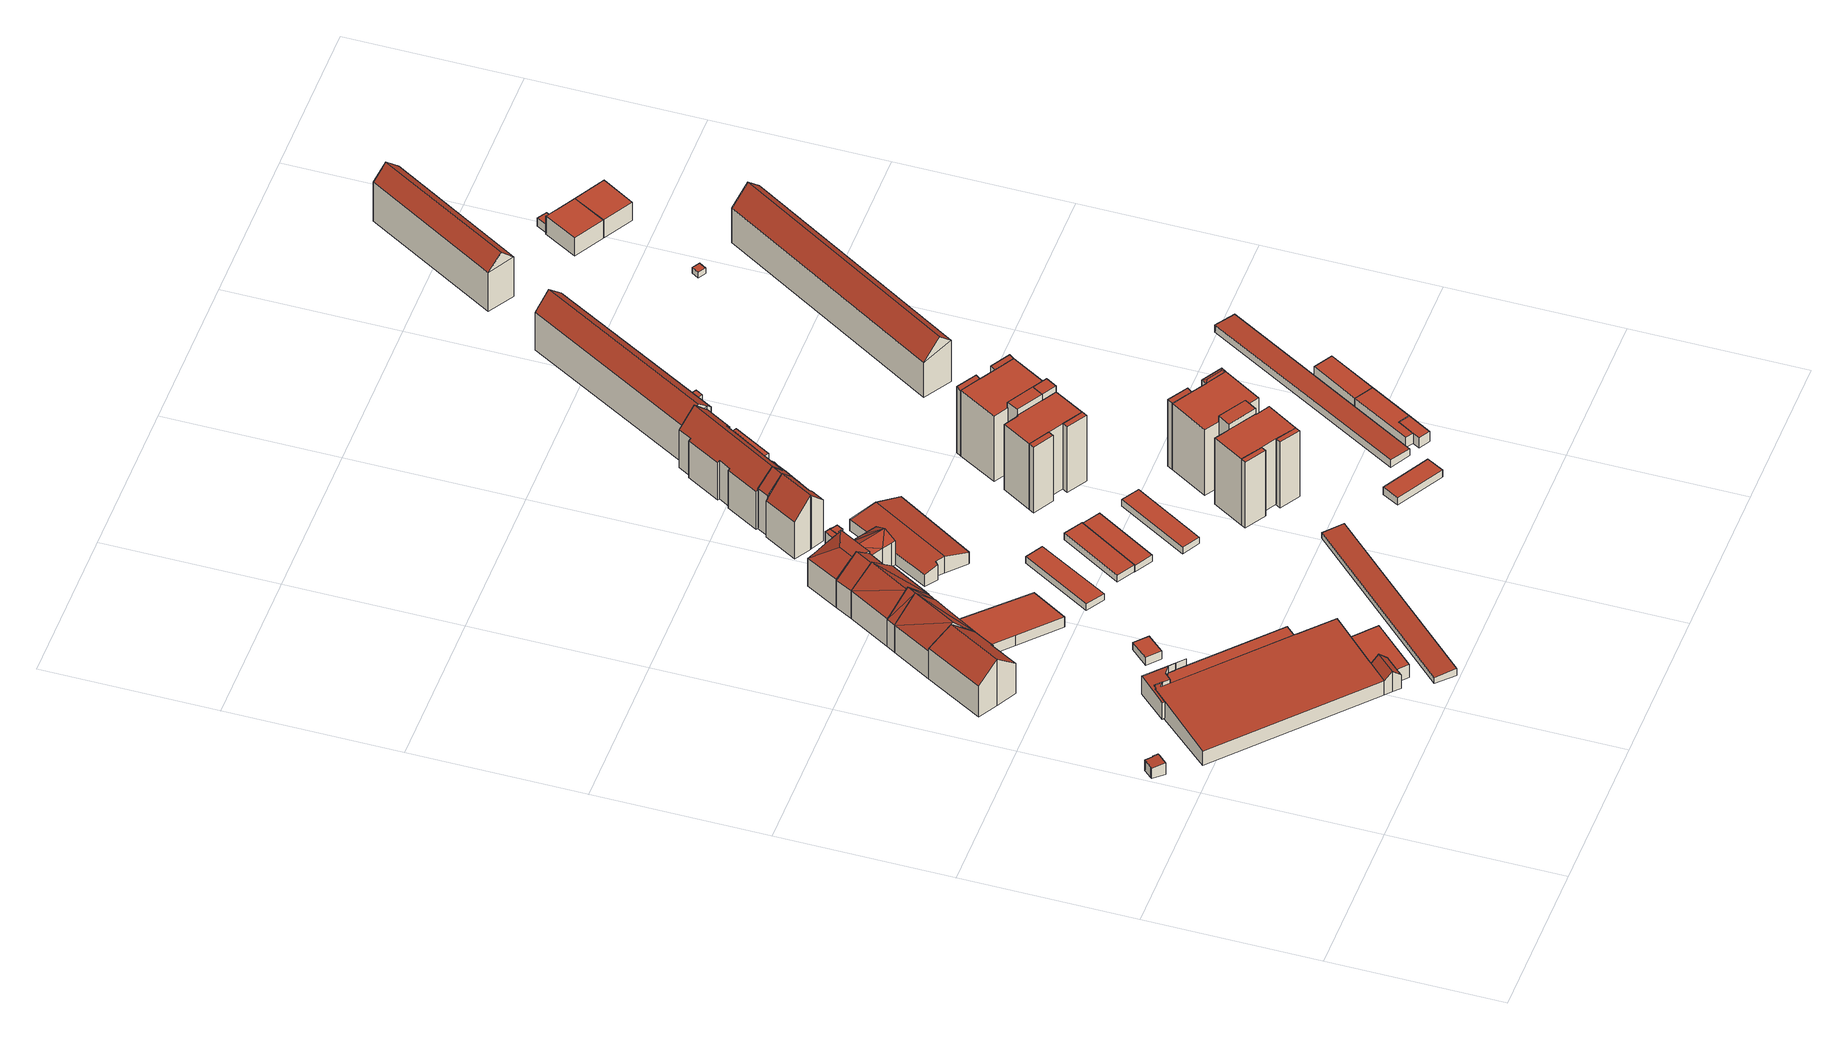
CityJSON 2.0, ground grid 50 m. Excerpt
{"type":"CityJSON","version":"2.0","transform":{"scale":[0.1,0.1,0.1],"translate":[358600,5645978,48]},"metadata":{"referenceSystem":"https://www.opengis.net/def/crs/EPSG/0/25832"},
"CityObjects":{
"building1":{"type":"Building","attributes":{"Gemeindeschluessel":"05315000","Geometrietyp2DReferenz":"3000","function":"31001_1000","roofType":"2100","measuredHeight":4},"geometry":[{"type":"Solid","lod":"2","boundaries":[[[[0,1,2,3]],[[4,5,1,0]],[[6,7,5,4]],[[8,9,7,6]],[[10,11,9,8]],[[12,13,11,10]],[[14,15,13,12]],[[16,17,15,14]],[[18,19,17,16]],[[20,21,19,18]],[[3,2,21,20]],[[18,16,14,12,10,8,6,4,0,3,20]],[[1,5,7,9,11,13,15,17,19,21,2]]]],"semantics":{"surfaces":[{"type":"WallSurface"},{"type":"RoofSurface"},{"type":"GroundSurface"}],"values":[[0,0,0,0,0,0,0,0,0,0,0,1,2]]}}]},
"building2":{"type":"Building","attributes":{"Gemeindeschluessel":"05315000","Geometrietyp2DReferenz":"3000","function":"31001_2000"},"address":[{"country":"Germany","locality":"Köln","thoroughfareNumber":"144a","thoroughfareName":"Deutz-Mülheimer Str."}],"children":["building2-1","building2-2","building2-3"]},
"building2-1":{"type":"BuildingPart","attributes":{"roofType":"1000","measuredHeight":4.44},"parents":["building2"],"geometry":[{"type":"Solid","lod":"2","boundaries":[[[[22,23,24,25]],[[26,27,23,22]],[[28,29,27,26]],[[30,31,29,28]],[[32,33,31,30]],[[34,35,33,32]],[[36,37,35,34]],[[38,39,37,36]],[[38,36,34,32,30,28,26,22,25,40]],[[23,27,29,31,33,35,37,39,41,24]],[[39,38,40,41]],[[41,40,25,24]]]],"semantics":{"surfaces":[{"type":"WallSurface"},{"type":"RoofSurface"},{"type":"GroundSurface"},{"type":"ClosureSurface"}],"values":[[0,0,0,0,0,0,0,0,1,2,3,3]]}}]},
"building2-2":{"type":"BuildingPart","attributes":{"roofType":"3100","measuredHeight":7.14},"parents":["building2"],"geometry":[{"type":"Solid","lod":"2","boundaries":[[[[42,43,44,45]],[[46,47,43,42]],[[48,49,47,46]],[[50,51,49,48]],[[52,53,51,50]],[[45,44,54,55]],[[48,46,42,45,50]],[[55,52,50,45]],[[43,47,49,51,53,54,44]],[[54,53,52,55]]]],"semantics":{"surfaces":[{"type":"WallSurface"},{"type":"RoofSurface"},{"type":"GroundSurface"},{"type":"ClosureSurface"}],"values":[[0,0,0,0,0,0,1,1,2,3]]}}]},
"building2-3":{"type":"BuildingPart","attributes":{"roofType":"2100","measuredHeight":6.67},"parents":["building2"],"geometry":[{"type":"Solid","lod":"2","boundaries":[[[[39,38,56]],[[57,58,39,56]],[[59,60,58,57]],[[61,55,54,60,59]],[[62,63,53,52,64]],[[65,66,63,62]],[[67,68,66,65]],[[69,70,68,67]],[[71,72,70,69]],[[73,25,24,72,71]],[[71,69,67,65,62,64,61,59,57,56,74,73]],[[39,58,60,54,53,63,66,68,70,72,24,41]],[[40,74,56,38]],[[39,41,40,38]],[[52,55,61,64]],[[53,54,55,52]],[[40,25,73,74]],[[41,24,25,40]]]],"semantics":{"surfaces":[{"type":"WallSurface"},{"type":"RoofSurface"},{"type":"GroundSurface"},{"type":"ClosureSurface"}],"values":[[0,0,0,0,0,0,0,0,0,0,1,2,0,3,0,3,0,3]]}}]},
"building3":{"type":"Building","attributes":{"Gemeindeschluessel":"05315000","Geometrietyp2DReferenz":"3000","function":"51009_1610","roofType":"2100","measuredHeight":6.48},"geometry":[{"type":"Solid","lod":"2","boundaries":[[[[75,76,77,78]],[[79,80,76,75]],[[81,82,80,79]],[[83,84,82,81]],[[85,86,84,83]],[[87,88,86,85]],[[89,90,88,87]],[[91,92,90,89]],[[93,94,92,91]],[[95,96,94,93]],[[97,98,96,95]],[[99,100,98,97]],[[78,77,100,99]],[[97,95,93,91,89,87,85,83,81,79,75,78,99]],[[76,80,82,84,86,88,90,92,94,96,98,100,77]]]],"semantics":{"surfaces":[{"type":"WallSurface"},{"type":"RoofSurface"},{"type":"GroundSurface"}],"values":[[0,0,0,0,0,0,0,0,0,0,0,0,0,1,2]]}}]},
"building4":{"type":"Building","attributes":{"Gemeindeschluessel":"05315000","Geometrietyp2DReferenz":"3000","function":"31001_1000","roofType":"3100","measuredHeight":16.38},"address":[{"country":"Germany","locality":"Köln","thoroughfareNumber":"146","thoroughfareName":"Deutz-Mülheimer Str."}],"geometry":[{"type":"Solid","lod":"2","boundaries":[[[[101,102,103,104]],[[105,106,102,101]],[[107,108,106,105]],[[109,110,108,107]],[[111,112,110,109]],[[113,114,112,111]],[[115,116,114,113]],[[117,118,116,115]],[[119,120,118,117]],[[104,103,120,119]],[[113,111,109,115]],[[107,105,101,104,119,117,115,109]],[[102,106,108,110,112,114,116,118,120,103]]]],"semantics":{"surfaces":[{"type":"WallSurface"},{"type":"RoofSurface"},{"type":"GroundSurface"}],"values":[[0,0,0,0,0,0,0,0,0,0,1,1,2]]}}]},
"building5":{"type":"Building","attributes":{"Gemeindeschluessel":"05315000","Geometrietyp2DReferenz":"3000","function":"51009_1610","roofType":"2100","measuredHeight":5.37},"geometry":[{"type":"Solid","lod":"2","boundaries":[[[[121,122,123,124]],[[125,126,122,121]],[[127,128,126,125]],[[129,130,128,127]],[[131,132,130,129]],[[124,123,132,131]],[[129,127,125,121,124,131]],[[122,126,128,130,132,123]]]],"semantics":{"surfaces":[{"type":"WallSurface"},{"type":"RoofSurface"},{"type":"GroundSurface"}],"values":[[0,0,0,0,0,0,1,2]]}}]},
"building6":{"type":"Building","attributes":{"Gemeindeschluessel":"05315000","Geometrietyp2DReferenz":"3000","function":"31001_1100"},"address":[{"country":"Germany","locality":"Köln","thoroughfareNumber":"146a","thoroughfareName":"Deutz-Mülheimer Str."}],"children":["building6-1","building6-2"]},
"building6-1":{"type":"BuildingPart","attributes":{"roofType":"3100","measuredHeight":16.64},"parents":["building6"],"geometry":[{"type":"Solid","lod":"2","boundaries":[[[[133,134,135,136,137]],[[138,139,134,133]],[[140,120,139,138]],[[141,118,120,140]],[[142,114,118,141]],[[143,144,145,114,142]],[[146,147,143,148]],[[142,148,143]],[[138,133,137,149,146]],[[148,150,119,138,146]],[[119,140,138]],[[119,150,141,140]],[[150,148,142,141]],[[135,134,139,120,118,114,145]],[[151,137,136]],[[143,152,144]],[[135,145,144,136]],[[144,152,151,136]],[[147,152,143]],[[149,137,151]],[[152,147,146,149,151]]]],"semantics":{"surfaces":[{"type":"WallSurface"},{"type":"RoofSurface"},{"type":"GroundSurface"},{"type":"ClosureSurface"}],"values":[[0,0,0,0,0,0,1,1,1,1,0,0,0,2,0,0,3,3,0,0,3]]}}]},
"building6-2":{"type":"BuildingPart","attributes":{"roofType":"3100","measuredHeight":16.67},"parents":["building6"],"geometry":[{"type":"Solid","lod":"2","boundaries":[[[[153,154,145,144]],[[155,156,154,153]],[[136,135,156,155]],[[153,157,155]],[[146,157,153]],[[153,144,152,147,146]],[[136,155,157]],[[157,146,149,151,136]],[[154,156,135,145]],[[135,136,144,145]],[[147,146,149,146]],[[152,144,136,151]],[[147,152,151,149,146]]]],"semantics":{"surfaces":[{"type":"WallSurface"},{"type":"RoofSurface"},{"type":"GroundSurface"},{"type":"ClosureSurface"}],"values":[[0,0,0,0,1,1,1,1,2,3,0,3,3]]}}]},
"building7":{"type":"Building","attributes":{"Gemeindeschluessel":"05315000","Geometrietyp2DReferenz":"3000","function":"51009_1610","roofType":"2100","measuredHeight":2.93},"geometry":[{"type":"Solid","lod":"2","boundaries":[[[[158,159,160,161]],[[162,163,159,158]],[[164,165,163,162]],[[161,160,165,164]],[[162,158,161,164]],[[159,163,165,160]]]],"semantics":{"surfaces":[{"type":"WallSurface"},{"type":"RoofSurface"},{"type":"GroundSurface"}],"values":[[0,0,0,0,1,2]]}}]},
"building8":{"type":"Building","attributes":{"Gemeindeschluessel":"05315000","Geometrietyp2DReferenz":"3000","function":"31001_2000","roofType":"1000","measuredHeight":3.59},"geometry":[{"type":"Solid","lod":"2","boundaries":[[[[166,167,168,169]],[[170,171,167,166]],[[172,173,171,170]],[[174,175,173,172]],[[169,168,175,174]],[[172,170,166,169,174]],[[167,171,173,175,168]]]],"semantics":{"surfaces":[{"type":"WallSurface"},{"type":"RoofSurface"},{"type":"GroundSurface"}],"values":[[0,0,0,0,0,1,2]]}}]},
"building9":{"type":"Building","attributes":{"Gemeindeschluessel":"05315000","Geometrietyp2DReferenz":"3000","function":"31001_1100","roofType":"3100","measuredHeight":15.52},"address":[{"country":"Germany","locality":"Köln","thoroughfareNumber":"146b","thoroughfareName":"Deutz-Mülheimer Str."}],"geometry":[{"type":"Solid","lod":"2","boundaries":[[[[176,177,178,179]],[[180,181,177,176]],[[182,183,181,180]],[[184,185,183,182]],[[179,178,185,184]],[[186,179,187]],[[179,184,187]],[[180,188,186,182]],[[187,182,186]],[[188,180,176]],[[186,188,176,179]],[[187,184,182]],[[177,181,183,185,178]]]],"semantics":{"surfaces":[{"type":"WallSurface"},{"type":"RoofSurface"},{"type":"GroundSurface"}],"values":[[0,0,0,0,0,1,1,1,1,0,0,0,2]]}}]},
"building10":{"type":"Building","attributes":{"Gemeindeschluessel":"05315000","Geometrietyp2DReferenz":"3000","function":"31001_2000","roofType":"3100","measuredHeight":15.4},"address":[{"country":"Germany","locality":"Köln","thoroughfareNumber":"148","thoroughfareName":"Deutz-Mülheimer Str."}],"geometry":[{"type":"Solid","lod":"2","boundaries":[[[[189,190,178,179]],[[191,192,190,189]],[[193,177,192,191]],[[179,178,177,193]],[[189,194,191]],[[193,195,179]],[[179,195,194,189]],[[191,194,195,193]],[[190,192,177,178]]]],"semantics":{"surfaces":[{"type":"WallSurface"},{"type":"RoofSurface"},{"type":"GroundSurface"}],"values":[[0,0,0,0,0,0,1,1,2]]}}]},
"building11":{"type":"Building","attributes":{"Gemeindeschluessel":"05315000","Geometrietyp2DReferenz":"3000","function":"31001_2460","roofType":"2100","measuredHeight":2.48},"geometry":[{"type":"Solid","lod":"2","boundaries":[[[[196,197,198,199]],[[200,201,197,196]],[[202,203,201,200]],[[199,198,203,202]],[[200,196,199,202]],[[197,201,203,198]]]],"semantics":{"surfaces":[{"type":"WallSurface"},{"type":"RoofSurface"},{"type":"GroundSurface"}],"values":[[0,0,0,0,1,2]]}}]},
"building12":{"type":"Building","attributes":{"Gemeindeschluessel":"05315000","Geometrietyp2DReferenz":"3000","function":"31001_2460","roofType":"1000","measuredHeight":2.29},"geometry":[{"type":"Solid","lod":"2","boundaries":[[[[204,205,206,207]],[[208,209,205,204]],[[210,211,209,208]],[[207,206,211,210]],[[208,204,207,210]],[[205,209,211,206]]]],"semantics":{"surfaces":[{"type":"WallSurface"},{"type":"RoofSurface"},{"type":"GroundSurface"}],"values":[[0,0,0,0,1,2]]}}]},
"building13":{"type":"Building","attributes":{"Gemeindeschluessel":"05315000","Geometrietyp2DReferenz":"3000","function":"31001_2000"},"children":["building13-1","building13-2"]},
"building13-1":{"type":"BuildingPart","attributes":{"roofType":"5000","measuredHeight":14.47},"parents":["building13"],"geometry":[{"type":"Solid","lod":"2","boundaries":[[[[212,213,190,214]],[[215,216,213,212]],[[217,218,216,215]],[[219,220,218,217]],[[221,222,220,219]],[[223,224,222,221]],[[225,226,224,223]],[[227,228,226,225]],[[229,230,228,227]],[[231,232,230,229]],[[233,234,235,232,231]],[[236,192,237,238,239]],[[214,190,192,236]],[[240,241,242,243,244,245,246,212,247,248,249]],[[214,250,247,212]],[[248,247,250,251,252,253,254]],[[254,253,233,231]],[[253,252,239,255,256,233]],[[252,251,236,239]],[[251,250,214,236]],[[249,248,254,231,229]],[[246,245,217,215]],[[246,215,212]],[[245,244,219,217]],[[244,243,221,219]],[[243,242,223,221]],[[242,241,225,223]],[[241,240,227,225]],[[240,249,229,227]],[[213,216,218,220,222,224,226,228,230,232,235,237,192,190]],[[255,239,238]],[[234,233,256]],[[237,235,234,238]],[[234,256,255,238]]]],"semantics":{"surfaces":[{"type":"WallSurface"},{"type":"RoofSurface"},{"type":"GroundSurface"},{"type":"ClosureSurface"}],"values":[[0,0,0,0,0,0,0,0,0,0,0,0,0,1,1,1,0,0,0,0,0,0,0,0,0,0,0,0,0,2,0,0,3,3]]}}]},
"building13-2":{"type":"BuildingPart","attributes":{"roofType":"5000","measuredHeight":10.2},"parents":["building13"],"geometry":[{"type":"Solid","lod":"2","boundaries":[[[[257,258,259,260]],[[238,237,258,257]],[[261,262,235,234]],[[263,264,262,261]],[[265,266,264,263]],[[267,268,266,265]],[[269,270,268,267]],[[271,272,270,269]],[[260,259,272,271]],[[257,260,271,273]],[[257,273,274]],[[274,255,238,257]],[[234,263,261]],[[273,269,267,265]],[[273,265,263]],[[273,263,234]],[[234,256,274,273]],[[273,271,269]],[[258,237,235,262,264,266,268,270,272,259]],[[237,238,234,235]],[[256,255,274]],[[256,234,238,255]]]],"semantics":{"surfaces":[{"type":"WallSurface"},{"type":"RoofSurface"},{"type":"GroundSurface"},{"type":"ClosureSurface"}],"values":[[0,0,0,0,0,0,0,0,0,1,1,1,1,1,1,1,1,0,2,3,0,3]]}}]},
"building14":{"type":"Building","attributes":{"Gemeindeschluessel":"05315000","Geometrietyp2DReferenz":"3000","function":"31001_1000"},"children":["building14-1","building14-2","building14-3"]},
"building14-1":{"type":"BuildingPart","attributes":{"roofType":"5000","measuredHeight":3.99},"parents":["building14"],"geometry":[{"type":"Solid","lod":"2","boundaries":[[[[275,276,277,278]],[[279,280,276,275]],[[281,282,280,279]],[[283,284,282,281]],[[285,286,284,283]],[[285,283,287]],[[287,283,281,288]],[[288,281,279,289]],[[289,279,275,290]],[[275,278,290]],[[288,289,290,278,285,287]],[[276,280,282,284,286,277]],[[286,285,278,277]]]],"semantics":{"surfaces":[{"type":"WallSurface"},{"type":"RoofSurface"},{"type":"GroundSurface"},{"type":"ClosureSurface"}],"values":[[0,0,0,0,0,1,1,1,1,1,1,2,3]]}}]},
"building14-2":{"type":"BuildingPart","attributes":{"roofType":"1000","measuredHeight":12.26},"parents":["building14"],"geometry":[{"type":"Solid","lod":"2","boundaries":[[[[291,278,277,292,293]],[[294,295,286,285,296]],[[296,291,293,294]],[[277,286,295,292]],[[278,291,296,285]],[[286,277,278,285]],[[295,294,293,292]]]],"semantics":{"surfaces":[{"type":"WallSurface"},{"type":"RoofSurface"},{"type":"GroundSurface"},{"type":"ClosureSurface"}],"values":[[0,0,1,2,0,3,3]]}}]},
"building14-3":{"type":"BuildingPart","attributes":{"roofType":"1000","measuredHeight":12.43},"parents":["building14"],"geometry":[{"type":"Solid","lod":"2","boundaries":[[[[297,298,299,300]],[[240,293,292,298,297]],[[301,302,295,294,303]],[[304,305,302,301]],[[306,307,305,304]],[[308,309,307,306]],[[300,299,309,308]],[[306,304,301,303,240,297,300,308]],[[298,292,295,302,305,307,309,299]],[[293,240,303,294]],[[295,292,293,294]]]],"semantics":{"surfaces":[{"type":"WallSurface"},{"type":"RoofSurface"},{"type":"GroundSurface"},{"type":"ClosureSurface"}],"values":[[0,0,0,0,0,0,0,1,2,0,3]]}}]},
"building15":{"type":"Building","attributes":{"Gemeindeschluessel":"05315000","Geometrietyp2DReferenz":"3000","function":"31001_2460","roofType":"1000","measuredHeight":2.29},"geometry":[{"type":"Solid","lod":"2","boundaries":[[[[310,311,312,313]],[[314,315,311,310]],[[316,317,315,314]],[[313,312,317,316]],[[314,310,313,316]],[[311,315,317,312]]]],"semantics":{"surfaces":[{"type":"WallSurface"},{"type":"RoofSurface"},{"type":"GroundSurface"}],"values":[[0,0,0,0,1,2]]}}]},
"building16":{"type":"Building","attributes":{"Gemeindeschluessel":"05315000","Geometrietyp2DReferenz":"3000","function":"31001_2000","roofType":"3100","measuredHeight":5.99},"geometry":[{"type":"Solid","lod":"2","boundaries":[[[[318,319,320,321]],[[322,323,319,318]],[[324,325,323,322]],[[326,327,325,324]],[[328,329,327,326]],[[330,331,329,328]],[[332,333,331,330]],[[334,335,333,332]],[[336,337,335,334]],[[338,339,337,336]],[[321,320,339,338]],[[332,330,328,326,324,322,318,334]],[[321,338,336,334,318]],[[319,323,325,327,329,331,333,335,337,339,320]]]],"semantics":{"surfaces":[{"type":"WallSurface"},{"type":"RoofSurface"},{"type":"GroundSurface"}],"values":[[0,0,0,0,0,0,0,0,0,0,0,1,1,2]]}}]},
"building17":{"type":"Building","attributes":{"Gemeindeschluessel":"05315000","Geometrietyp2DReferenz":"3000","function":"31001_2460","roofType":"1000","measuredHeight":2.24},"geometry":[{"type":"Solid","lod":"2","boundaries":[[[[340,341,342,343]],[[344,345,341,340]],[[346,347,345,344]],[[343,342,347,346]],[[344,340,343,346]],[[341,345,347,342]]]],"semantics":{"surfaces":[{"type":"WallSurface"},{"type":"RoofSurface"},{"type":"GroundSurface"}],"values":[[0,0,0,0,1,2]]}}]},
"building18":{"type":"Building","attributes":{"Gemeindeschluessel":"05315000","Geometrietyp2DReferenz":"3000","function":"31001_2460","roofType":"1000","measuredHeight":2.25},"geometry":[{"type":"Solid","lod":"2","boundaries":[[[[348,349,350,351]],[[352,353,349,348]],[[354,355,353,352]],[[351,350,355,354]],[[352,348,351,354]],[[349,353,355,350]]]],"semantics":{"surfaces":[{"type":"WallSurface"},{"type":"RoofSurface"},{"type":"GroundSurface"}],"values":[[0,0,0,0,1,2]]}}]},
"building19":{"type":"Building","attributes":{"Gemeindeschluessel":"05315000","Geometrietyp2DReferenz":"3000","function":"31001_1000"},"address":[{"country":"Germany","locality":"Köln","thoroughfareNumber":"156","thoroughfareName":"Deutz-Mülheimer Str."},{"country":"Germany","locality":"Köln","thoroughfareNumber":"152","thoroughfareName":"Deutz-Mülheimer Str."},{"country":"Germany","locality":"Köln","thoroughfareNumber":"154","thoroughfareName":"Deutz-Mülheimer Str."}],"children":["building19-1","building19-2","building19-3","building19-4"]},
"building19-1":{"type":"BuildingPart","attributes":{"roofType":"3100","measuredHeight":18.98},"parents":["building19"],"geometry":[{"type":"Solid","lod":"2","boundaries":[[[[356,357,358,359]],[[360,361,362,363,364]],[[365,366,367,368]],[[369,370,366,365]],[[371,372,370,369]],[[373,374,372,371]],[[375,376,374,373]],[[377,378,376,375]],[[379,380,378,377]],[[381,382,380,379]],[[383,384,382,381]],[[385,386,384,383]],[[387,388,386,385]],[[389,390,388,387]],[[359,358,390,389]],[[383,381,379,377,375,373,371,369,365,368,391,385]],[[392,360,364,356,359,389,387,385,391]],[[357,363,362,393,394,367,366,370,372,374,376,378,380,382,384,386,388,390,358]],[[357,356,364,363]],[[361,360,392,395]],[[393,362,361,395]],[[395,392,391,396]],[[393,395,396,394]],[[367,394,391,368]],[[394,396,391]]]],"semantics":{"surfaces":[{"type":"WallSurface"},{"type":"RoofSurface"},{"type":"GroundSurface"},{"type":"ClosureSurface"}],"values":[[0,0,0,0,0,0,0,0,0,0,0,0,0,0,0,1,1,2,3,0,3,0,3,3,3]]}}]},
"building19-2":{"type":"BuildingPart","attributes":{"roofType":"1000","measuredHeight":15.48},"parents":["building19"],"geometry":[{"type":"Solid","lod":"2","boundaries":[[[[397,398,357,356,399]],[[400,401,398,397]],[[364,363,401,400]],[[400,397,399,364]],[[398,401,363,357]],[[399,356,364]],[[357,363,364,356]]]],"semantics":{"surfaces":[{"type":"WallSurface"},{"type":"RoofSurface"},{"type":"GroundSurface"},{"type":"ClosureSurface"}],"values":[[0,0,0,1,2,0,3]]}}]},
"building19-3":{"type":"BuildingPart","attributes":{"roofType":"3100","measuredHeight":19.03},"parents":["building19"],"geometry":[{"type":"Solid","lod":"2","boundaries":[[[[402,403,404,405]],[[406,407,403,402]],[[408,409,407,406]],[[410,411,409,408]],[[412,413,411,410]],[[414,415,413,412]],[[416,417,415,414]],[[418,419,417,416]],[[404,420,405]],[[421,422,418,416,414,412,423]],[[410,408,406,402,405,424,423,412]],[[403,407,409,411,413,415,417,419,425,426,427,404]],[[421,423,428]],[[425,422,421,428,426]],[[419,418,422,425]],[[429,428,423,424]],[[428,429,427,426]],[[429,424,405,420]],[[404,427,429,420]]]],"semantics":{"surfaces":[{"type":"WallSurface"},{"type":"RoofSurface"},{"type":"GroundSurface"},{"type":"ClosureSurface"}],"values":[[0,0,0,0,0,0,0,0,0,1,1,2,0,3,3,0,3,0,3]]}}]},
"building19-4":{"type":"BuildingPart","attributes":{"roofType":"3100","measuredHeight":18.94},"parents":["building19"],"geometry":[{"type":"Solid","lod":"2","boundaries":[[[[430,431,432,433]],[[434,435,431,430]],[[436,437,435,434]],[[438,439,437,436]],[[440,441,439,438]],[[442,443,441,440]],[[420,404,443,442]],[[444,368,367,419,418,445]],[[433,432,362,361]],[[444,445,446,391]],[[421,428,429,420,442,440,438,436,434,430,433,361,395,396,391,446]],[[431,435,437,439,441,443,404,427,426,425,419,367,394,393,362,432]],[[427,404,420,429]],[[421,446,422]],[[426,428,421,422,425]],[[427,429,428,426]],[[418,422,446,445]],[[422,418,419,425]],[[368,444,391]],[[367,368,391,394]],[[393,394,396,395]],[[394,391,396]],[[362,393,395,361]]]],"semantics":{"surfaces":[{"type":"WallSurface"},{"type":"RoofSurface"},{"type":"GroundSurface"},{"type":"ClosureSurface"}],"values":[[0,0,0,0,0,0,0,0,0,1,1,2,3,0,3,3,0,3,0,3,3,3,3]]}}]},
"building20":{"type":"Building","attributes":{"Gemeindeschluessel":"05315000","Geometrietyp2DReferenz":"3000","function":"31001_2460","roofType":"1000","measuredHeight":2.56},"geometry":[{"type":"Solid","lod":"2","boundaries":[[[[447,448,449,450]],[[451,452,448,447]],[[453,454,452,451]],[[450,449,454,453]],[[451,447,450,453]],[[448,452,454,449]]]],"semantics":{"surfaces":[{"type":"WallSurface"},{"type":"RoofSurface"},{"type":"GroundSurface"}],"values":[[0,0,0,0,1,2]]}}]},
"building21":{"type":"Building","attributes":{"Gemeindeschluessel":"05315000","Geometrietyp2DReferenz":"3000","function":"31001_1000"},"address":[{"country":"Germany","locality":"Köln","thoroughfareNumber":"14","thoroughfareName":"Legienstr."}],"children":["building21-1","building21-2","building21-3","building21-4","building21-5","building21-6","building21-7"]},
"building21-1":{"type":"BuildingPart","attributes":{"roofType":"1000","measuredHeight":23.33},"parents":["building21"],"geometry":[{"type":"Solid","lod":"2","boundaries":[[[[455,456,457,458]],[[459,460,456,455]],[[461,462,460,459]],[[463,464,465,466]],[[467,468,469,470]],[[471,472,468,467]],[[467,470,463,466,461,459,455,458,471]],[[457,456,460,462,465,464,469,468,472]],[[472,471,458,457]],[[462,461,466,465]],[[464,463,470,469]]]],"semantics":{"surfaces":[{"type":"WallSurface"},{"type":"RoofSurface"},{"type":"GroundSurface"},{"type":"ClosureSurface"}],"values":[[0,0,0,0,0,0,1,2,3,3,3]]}}]},
"building21-2":{"type":"BuildingPart","attributes":{"roofType":"2100","measuredHeight":23.55},"parents":["building21"],"geometry":[{"type":"Solid","lod":"2","boundaries":[[[[473,474,475,476]],[[477,478,479,480]],[[476,475,478,477]],[[480,473,476,477]],[[474,479,478,475]],[[480,479,474,473]]]],"semantics":{"surfaces":[{"type":"WallSurface"},{"type":"RoofSurface"},{"type":"GroundSurface"},{"type":"ClosureSurface"}],"values":[[0,0,0,1,2,3]]}}]},
"building21-3":{"type":"BuildingPart","attributes":{"roofType":"1000","measuredHeight":25.32},"parents":["building21"],"geometry":[{"type":"Solid","lod":"2","boundaries":[[[[472,471,481]],[[482,483,484,472,481]],[[485,458,457,486,487,488]],[[488,489,490,482,481,485]],[[484,491,492,486,457,472]],[[483,482,490,493]],[[491,484,483,493]],[[493,490,489,494]],[[492,491,493,494]],[[494,489,488,487]],[[486,492,494,487]],[[458,485,481,471]],[[472,457,458,471]]]],"semantics":{"surfaces":[{"type":"WallSurface"},{"type":"RoofSurface"},{"type":"GroundSurface"},{"type":"ClosureSurface"}],"values":[[0,0,0,1,2,0,3,0,3,0,3,0,3]]}}]},
"building21-4":{"type":"BuildingPart","attributes":{"roofType":"1000","measuredHeight":23.34},"parents":["building21"],"geometry":[{"type":"Solid","lod":"2","boundaries":[[[[470,469,495,496]],[[497,498,464,463]],[[496,495,498,497]],[[463,470,496,497]],[[469,464,498,495]],[[464,469,470,463]]]],"semantics":{"surfaces":[{"type":"WallSurface"},{"type":"RoofSurface"},{"type":"GroundSurface"},{"type":"ClosureSurface"}],"values":[[0,0,0,1,2,3]]}}]},
"building21-5":{"type":"BuildingPart","attributes":{"roofType":"1000","measuredHeight":23.32},"parents":["building21"],"geometry":[{"type":"Solid","lod":"2","boundaries":[[[[499,500,474,473]],[[501,502,503,504]],[[487,486,502,501]],[[505,506,484,483]],[[480,479,506,505]],[[505,483,493,494,487,501,504,499,473,480]],[[500,503,502,486,492,491,484,506,479,474]],[[500,499,504,503]],[[486,487,494,492]],[[492,494,493,491]],[[491,493,483,484]],[[473,474,479,480]]]],"semantics":{"surfaces":[{"type":"WallSurface"},{"type":"RoofSurface"},{"type":"GroundSurface"},{"type":"ClosureSurface"}],"values":[[0,0,0,0,0,1,2,3,3,3,3,3]]}}]},
"building21-6":{"type":"BuildingPart","attributes":{"roofType":"1000","measuredHeight":23.35},"parents":["building21"],"geometry":[{"type":"Solid","lod":"2","boundaries":[[[[507,508,462,461]],[[509,510,508,507]],[[466,465,510,509]],[[509,507,461,466]],[[508,510,465,462]],[[462,465,466,461]]]],"semantics":{"surfaces":[{"type":"WallSurface"},{"type":"RoofSurface"},{"type":"GroundSurface"},{"type":"ClosureSurface"}],"values":[[0,0,0,1,2,3]]}}]},
"building21-7":{"type":"BuildingPart","attributes":{"roofType":"5000","measuredHeight":23.57},"parents":["building21"],"geometry":[{"type":"Solid","lod":"2","boundaries":[[[[511,512,500,499]],[[513,514,512,511]],[[504,503,514,513]],[[504,513,515]],[[515,513,511,516]],[[511,499,516]],[[516,499,504,515]],[[512,514,503,500]],[[500,503,504,499]]]],"semantics":{"surfaces":[{"type":"WallSurface"},{"type":"RoofSurface"},{"type":"GroundSurface"},{"type":"ClosureSurface"}],"values":[[0,0,0,1,1,1,1,2,3]]}}]},
"building22":{"type":"Building","attributes":{"Gemeindeschluessel":"05315000","Geometrietyp2DReferenz":"3000","function":"31001_1000"},"address":[{"country":"Germany","locality":"Köln","thoroughfareNumber":"12","thoroughfareName":"Legienstr."}],"children":["building22-1","building22-2","building22-3","building22-4","building22-5","building22-6","building22-7"]},
"building22-1":{"type":"BuildingPart","attributes":{"roofType":"1000","measuredHeight":23.25},"parents":["building22"],"geometry":[{"type":"Solid","lod":"2","boundaries":[[[[517,518,519,520,521]],[[522,523,524,525,526]],[[521,520,523,522]],[[526,517,521,522]],[[519,524,523,520]],[[518,517,526,525]],[[524,519,518,525]]]],"semantics":{"surfaces":[{"type":"WallSurface"},{"type":"RoofSurface"},{"type":"GroundSurface"},{"type":"ClosureSurface"}],"values":[[0,0,0,1,2,0,3]]}}]},
"building22-2":{"type":"BuildingPart","attributes":{"roofType":"1000","measuredHeight":23.24},"parents":["building22"],"geometry":[{"type":"Solid","lod":"2","boundaries":[[[[527,528,529,530]],[[531,532,528,527]],[[525,524,533,534]],[[535,536,519,518]],[[537,538,536,535]],[[539,540,538,537]],[[537,535,518,525,534,531,527,530,539]],[[528,532,533,524,519,536,538,540,529]],[[532,531,534,533]],[[524,525,518,519]],[[540,539,530,529]]]],"semantics":{"surfaces":[{"type":"WallSurface"},{"type":"RoofSurface"},{"type":"GroundSurface"},{"type":"ClosureSurface"}],"values":[[0,0,0,0,0,0,1,2,3,3,3]]}}]},
"building22-3":{"type":"BuildingPart","attributes":{"roofType":"1000","measuredHeight":25.27},"parents":["building22"],"geometry":[{"type":"Solid","lod":"2","boundaries":[[[[541,542,543,540,539,544]],[[545,530,529,546,547,548]],[[548,549,541,544,545]],[[543,550,546,529,540]],[[542,541,549,551]],[[550,543,542,551]],[[551,549,548,547]],[[546,550,551,547]],[[530,545,544,539]],[[540,529,530,539]]]],"semantics":{"surfaces":[{"type":"WallSurface"},{"type":"RoofSurface"},{"type":"GroundSurface"},{"type":"ClosureSurface"}],"values":[[0,0,1,2,0,3,0,3,0,3]]}}]},
"building22-4":{"type":"BuildingPart","attributes":{"roofType":"2100","measuredHeight":23.47},"parents":["building22"],"geometry":[{"type":"Solid","lod":"2","boundaries":[[[[552,553,554,555]],[[556,557,558,559]],[[555,554,557,556]],[[559,552,555,556]],[[553,558,557,554]],[[558,553,552,559]]]],"semantics":{"surfaces":[{"type":"WallSurface"},{"type":"RoofSurface"},{"type":"GroundSurface"},{"type":"ClosureSurface"}],"values":[[0,0,0,1,2,3]]}}]},
"building22-5":{"type":"BuildingPart","attributes":{"roofType":"1000","measuredHeight":23.24},"parents":["building22"],"geometry":[{"type":"Solid","lod":"2","boundaries":[[[[559,558,560,561,562]],[[563,564,553,552]],[[547,546,564,563]],[[565,566,543,542]],[[567,568,569,566,565]],[[565,542,551,547,563,552,559,562,567]],[[558,553,564,546,550,543,566,569,560]],[[558,559,552,553]],[[546,547,551,550]],[[550,551,542,543]],[[568,567,562,561]],[[560,569,568,561]]]],"semantics":{"surfaces":[{"type":"WallSurface"},{"type":"RoofSurface"},{"type":"GroundSurface"},{"type":"ClosureSurface"}],"values":[[0,0,0,0,0,1,2,3,3,3,0,3]]}}]},
"building22-6":{"type":"BuildingPart","attributes":{"roofType":"2100","measuredHeight":23.46},"parents":["building22"],"geometry":[{"type":"Solid","lod":"2","boundaries":[[[[570,571,569,568]],[[572,573,571,570]],[[561,560,573,572]],[[572,570,568,561]],[[571,573,560,569]],[[560,561,568,569]]]],"semantics":{"surfaces":[{"type":"WallSurface"},{"type":"RoofSurface"},{"type":"GroundSurface"},{"type":"ClosureSurface"}],"values":[[0,0,0,1,2,3]]}}]},
"building22-7":{"type":"BuildingPart","attributes":{"roofType":"1000","measuredHeight":23.27},"parents":["building22"],"geometry":[{"type":"Solid","lod":"2","boundaries":[[[[574,575,532,531,576]],[[577,578,575,574]],[[579,534,533,578,577]],[[577,574,576,579]],[[575,578,533,532]],[[534,579,576,531]],[[532,533,534,531]]]],"semantics":{"surfaces":[{"type":"WallSurface"},{"type":"RoofSurface"},{"type":"GroundSurface"},{"type":"ClosureSurface"}],"values":[[0,0,0,1,2,0,3]]}}]},
"building23":{"type":"Building","attributes":{"Gemeindeschluessel":"05315000","Geometrietyp2DReferenz":"3000","function":"51009_1610","roofType":"1000","measuredHeight":3.69},"geometry":[{"type":"Solid","lod":"2","boundaries":[[[[580,581,582,583]],[[584,585,581,580]],[[586,587,585,584]],[[583,582,587,586]],[[584,580,583,586]],[[581,585,587,582]]]],"semantics":{"surfaces":[{"type":"WallSurface"},{"type":"RoofSurface"},{"type":"GroundSurface"}],"values":[[0,0,0,0,1,2]]}}]},
"building24":{"type":"Building","attributes":{"Gemeindeschluessel":"05315000","Geometrietyp2DReferenz":"3000","function":"51009_1610","roofType":"1000","measuredHeight":25.16},"geometry":[{"type":"Solid","lod":"2","boundaries":[[[[548,588,589,545]],[[590,591,588,548]],[[592,593,591,590]],[[545,589,593,592]],[[590,548,545,592]],[[588,591,593,589]]]],"semantics":{"surfaces":[{"type":"WallSurface"},{"type":"RoofSurface"},{"type":"GroundSurface"}],"values":[[0,0,0,0,1,2]]}}]},
"building25":{"type":"Building","attributes":{"Gemeindeschluessel":"05315000","Geometrietyp2DReferenz":"3000","function":"31001_2000","roofType":"1000","measuredHeight":3.53},"geometry":[{"type":"Solid","lod":"2","boundaries":[[[[594,595,596,597]],[[598,599,595,594]],[[600,601,599,598]],[[602,603,601,600]],[[597,596,603,602]],[[600,598,594,597,602]],[[595,599,601,603,596]]]],"semantics":{"surfaces":[{"type":"WallSurface"},{"type":"RoofSurface"},{"type":"GroundSurface"}],"values":[[0,0,0,0,0,1,2]]}}]},
"building26":{"type":"Building","attributes":{"Gemeindeschluessel":"05315000","Geometrietyp2DReferenz":"3000","function":"31001_2000","roofType":"1000","measuredHeight":3.5},"geometry":[{"type":"Solid","lod":"2","boundaries":[[[[594,604,605,598]],[[606,607,604,594]],[[608,609,607,606]],[[610,611,609,608]],[[600,612,611,610]],[[598,605,612,600]],[[610,608,606,594,598,600]],[[604,607,609,611,612,605]]]],"semantics":{"surfaces":[{"type":"WallSurface"},{"type":"RoofSurface"},{"type":"GroundSurface"}],"values":[[0,0,0,0,0,0,1,2]]}}]},
"building27":{"type":"Building","attributes":{"Gemeindeschluessel":"05315000","Geometrietyp2DReferenz":"3000","function":"31001_2500","roofType":"1000","measuredHeight":2.69},"geometry":[{"type":"Solid","lod":"2","boundaries":[[[[613,614,615,616]],[[617,618,614,613]],[[619,620,618,617]],[[616,615,620,619]],[[617,613,616,619]],[[614,618,620,615]]]],"semantics":{"surfaces":[{"type":"WallSurface"},{"type":"RoofSurface"},{"type":"GroundSurface"}],"values":[[0,0,0,0,1,2]]}}]},
"building28":{"type":"Building","attributes":{"Gemeindeschluessel":"05315000","Geometrietyp2DReferenz":"3000","function":"31001_1000","roofType":"5000","measuredHeight":18.37},"address":[{"country":"Germany","locality":"Köln","thoroughfareNumber":"168","thoroughfareName":"Deutz-Mülheimer Str."},{"country":"Germany","locality":"Köln","thoroughfareNumber":"164","thoroughfareName":"Deutz-Mülheimer Str."},{"country":"Germany","locality":"Köln","thoroughfareNumber":"166","thoroughfareName":"Deutz-Mülheimer Str."},{"country":"Germany","locality":"Köln","thoroughfareNumber":"162","thoroughfareName":"Deutz-Mülheimer Str."}],"geometry":[{"type":"Solid","lod":"2","boundaries":[[[[621,622,623,624]],[[625,626,622,621]],[[627,628,626,625]],[[629,630,628,627]],[[624,623,630,629]],[[625,631,632,629,627]],[[631,621,624,632]],[[629,632,624]],[[621,631,625]],[[622,626,628,630,623]]]],"semantics":{"surfaces":[{"type":"WallSurface"},{"type":"RoofSurface"},{"type":"GroundSurface"}],"values":[[0,0,0,0,0,1,1,0,0,2]]}}]},
"building29":{"type":"Building","attributes":{"Gemeindeschluessel":"05315000","Geometrietyp2DReferenz":"3000","function":"31001_2460","roofType":"2100","measuredHeight":2.64},"geometry":[{"type":"Solid","lod":"2","boundaries":[[[[633,634,635,636]],[[637,638,634,633]],[[639,640,638,637]],[[636,635,640,639]],[[637,633,636,639]],[[634,638,640,635]]]],"semantics":{"surfaces":[{"type":"WallSurface"},{"type":"RoofSurface"},{"type":"GroundSurface"}],"values":[[0,0,0,0,1,2]]}}]},
"building30":{"type":"Building","attributes":{"Gemeindeschluessel":"05315000","Geometrietyp2DReferenz":"3000","function":"31001_2000","roofType":"1000","measuredHeight":3.58},"geometry":[{"type":"Solid","lod":"2","boundaries":[[[[641,642,643,608]],[[644,645,642,641]],[[610,646,645,644]],[[608,643,646,610]],[[644,641,608,610]],[[642,645,646,643]]]],"semantics":{"surfaces":[{"type":"WallSurface"},{"type":"RoofSurface"},{"type":"GroundSurface"}],"values":[[0,0,0,0,1,2]]}}]},
"building31":{"type":"Building","attributes":{"Gemeindeschluessel":"05315000","Geometrietyp2DReferenz":"3000","function":"31001_1000","roofType":"3100","measuredHeight":18.11},"address":[{"country":"Germany","locality":"Köln","thoroughfareNumber":"8","thoroughfareName":"Legienstr."},{"country":"Germany","locality":"Köln","thoroughfareNumber":"6","thoroughfareName":"Legienstr."},{"country":"Germany","locality":"Köln","thoroughfareNumber":"10","thoroughfareName":"Legienstr."},{"country":"Germany","locality":"Köln","thoroughfareNumber":"4","thoroughfareName":"Legienstr."},{"country":"Germany","locality":"Köln","thoroughfareNumber":"2","thoroughfareName":"Legienstr."}],"geometry":[{"type":"Solid","lod":"2","boundaries":[[[[647,648,649,650]],[[651,652,648,647]],[[653,654,652,651]],[[650,649,654,653]],[[647,655,651]],[[653,656,650]],[[650,656,655,647]],[[651,655,656,653]],[[648,652,654,649]]]],"semantics":{"surfaces":[{"type":"WallSurface"},{"type":"RoofSurface"},{"type":"GroundSurface"}],"values":[[0,0,0,0,0,0,1,1,2]]}}]},
"building32":{"type":"Building","attributes":{"Gemeindeschluessel":"05315000","Geometrietyp2DReferenz":"3000","function":"31001_2500","roofType":"1000","measuredHeight":2},"geometry":[{"type":"Solid","lod":"2","boundaries":[[[[657,658,659,660]],[[661,662,658,657]],[[663,664,662,661]],[[660,659,664,663]],[[661,657,660,663]],[[658,662,664,659]]]],"semantics":{"surfaces":[{"type":"WallSurface"},{"type":"RoofSurface"},{"type":"GroundSurface"}],"values":[[0,0,0,0,1,2]]}}]},
"building33":{"type":"Building","attributes":{"Gemeindeschluessel":"05315000","Geometrietyp2DReferenz":"3000","function":"31001_1000","roofType":"5000","measuredHeight":18.25},"address":[{"country":"Germany","locality":"Köln","thoroughfareNumber":"174","thoroughfareName":"Deutz-Mülheimer Str."},{"country":"Germany","locality":"Köln","thoroughfareNumber":"172","thoroughfareName":"Deutz-Mülheimer Str."},{"country":"Germany","locality":"Köln","thoroughfareNumber":"170","thoroughfareName":"Deutz-Mülheimer Str."}],"geometry":[{"type":"Solid","lod":"2","boundaries":[[[[665,666,667,668]],[[669,670,666,665]],[[671,672,670,669]],[[673,674,672,671]],[[668,667,674,673]],[[669,665,668,675,676]],[[671,676,675,673]],[[669,676,671]],[[673,675,668]],[[666,670,672,674,667]]]],"semantics":{"surfaces":[{"type":"WallSurface"},{"type":"RoofSurface"},{"type":"GroundSurface"}],"values":[[0,0,0,0,0,1,1,0,0,2]]}}]},
"building34":{"type":"Building","attributes":{"Gemeindeschluessel":"05315000","Geometrietyp2DReferenz":"3000","function":"31001_2000"},"address":[{"country":"Germany","locality":"Köln","thoroughfareNumber":"1","thoroughfareName":"Adam-Stegerwald-Str."}],"children":["building34-1","building34-2"]},
"building34-1":{"type":"BuildingPart","attributes":{"roofType":"1000","measuredHeight":6.44},"parents":["building34"],"geometry":[{"type":"Solid","lod":"2","boundaries":[[[[677,678,679,680]],[[681,678,677]],[[682,683,684]],[[685,686,682,684]],[[687,688,686,685]],[[689,690,688,687]],[[680,679,690,689]],[[687,685,684,677,680,689]],[[678,682,686,688,690,679]],[[681,677,684,683]],[[682,678,681,683]]]],"semantics":{"surfaces":[{"type":"WallSurface"},{"type":"RoofSurface"},{"type":"GroundSurface"},{"type":"ClosureSurface"}],"values":[[0,0,0,0,0,0,0,1,2,0,3]]}}]},
"building34-2":{"type":"BuildingPart","attributes":{"roofType":"1000","measuredHeight":2.86},"parents":["building34"],"geometry":[{"type":"Solid","lod":"2","boundaries":[[[[691,692,678,681]],[[693,694,692,691]],[[683,682,694,693]],[[693,691,681,683]],[[692,694,682,678]],[[682,683,681,678]]]],"semantics":{"surfaces":[{"type":"WallSurface"},{"type":"RoofSurface"},{"type":"GroundSurface"},{"type":"ClosureSurface"}],"values":[[0,0,0,1,2,3]]}}]},
"building35":{"type":"Building","attributes":{"Gemeindeschluessel":"05315000","Geometrietyp2DReferenz":"3000","function":"31001_2000","roofType":"1000","measuredHeight":6.38},"address":[{"country":"Germany","locality":"Köln","thoroughfareNumber":"3","thoroughfareName":"Adam-Stegerwald-Str."}],"geometry":[{"type":"Solid","lod":"2","boundaries":[[[[685,686,688,687]],[[695,696,686,685]],[[697,698,696,695]],[[687,688,698,697]],[[695,685,687,697]],[[686,696,698,688]]]],"semantics":{"surfaces":[{"type":"WallSurface"},{"type":"RoofSurface"},{"type":"GroundSurface"}],"values":[[0,0,0,0,1,2]]}}]}
},
"vertices":[
[36,607,45],[36,607,5],[58,631,5],[58,631,45],[9,636,42],[9,636,5],[13,640,42],[13,640,5],[32,661,42],[32,661,5],[33,663,42],[33,663,5],[51,646,44],[51,646,5],[51,647,44],[51,647,5],[62,637,45],[62,637,5],[63,636,45],[63,636,5],[61,634,45],[61,634,5],
[314,687,48],[314,687,3],[297,702,3],[297,702,48],[330,704,48],[330,704,3],[357,706,48],[357,706,3],[372,692,48],[372,692,3],[373,693,48],[373,693,3],[397,670,48],[397,670,3],[618,469,48],[618,469,3],[580,428,48],[580,428,3],[280,701,48],[280,701,3],
[586,186,50],[586,186,3],[567,203,3],[567,203,75],[553,151,50],[553,151,3],[535,131,51],[535,131,3],[517,148,75],[517,148,3],[498,165,51],[498,165,3],[548,220,3],[548,220,50],
[580,428,69],[666,349,69],[666,349,3],[623,302,65],[623,302,3],[548,220,57],[100,528,52],[100,528,3],[498,165,52],[233,675,66],[233,675,3],[268,712,69],[268,712,3],[271,710,69],[271,710,3],[279,719,70],[279,719,3],[297,702,70],[280,701,69],
[314,687,69],[314,687,7],[330,704,7],[330,704,70],[279,719,69],[279,719,7],[271,710,68],[271,710,7],[268,712,68],[268,712,7],[233,675,65],[233,675,7],[227,680,65],[227,680,7],[300,760,71],[300,760,7],[398,671,71],[398,671,7],[397,670,71],[397,670,7],[373,693,71],[373,693,7],[372,692,71],[372,692,7],[357,706,71],[357,706,7],
[253,1148,108],[253,1148,4],[270,1179,4],[270,1179,108],[248,1151,112],[248,1151,4],[203,1070,112],[203,1070,4],[146,1101,168],[146,1101,4],[90,1133,112],[90,1133,4],[185,1301,113],[185,1301,4],[234,1256,168],[234,1256,4],[261,1231,137],[261,1231,4],[286,1208,108],[286,1208,4],
[582,125,47],[582,125,1],[690,243,1],[690,243,54],[553,151,47],[553,151,1],[586,186,49],[586,186,1],[548,220,49],[548,220,1],[623,302,54],[623,302,1],
[356,1313,101],[356,1313,4],[375,1344,4],[375,1344,100],[375,1344,101],[290,1203,101],[290,1203,4],[286,1208,101],[261,1231,101],[185,1301,101],[252,1415,101],[252,1415,100],[252,1415,4],[313,1380,171],[299,1388,155],[238,1252,171],[327,1371,155],[261,1231,140],[374,1344,101],[253,1415,101],
[267,1441,100],[267,1441,4],[390,1369,100],[390,1369,4],[329,1405,171],
[454,834,31],[454,834,5],[408,784,5],[408,784,34],[489,802,31],[489,802,5],[443,752,34],[443,752,5],
[356,1313,42],[356,1313,6],[290,1203,6],[290,1203,42],[540,1131,42],[540,1131,6],[478,1028,42],[478,1028,6],[373,1126,42],[373,1126,6],
[435,1504,102],[435,1504,5],[337,1562,5],[337,1562,102],[461,1490,102],[461,1490,5],[390,1369,102],[390,1369,5],[267,1441,102],[267,1441,5],[399,1526,161],[329,1405,161],[435,1504,126],
[364,1611,102],[364,1611,5],[465,1554,124],[465,1554,5],[435,1504,124],[425,1577,159],[396,1527,159],
[572,54,30],[572,54,10],[619,8,10],[619,8,34],[999,500,30],[999,500,10],[1046,455,34],[1046,455,10],
[664,1195,40],[664,1195,17],[543,990,17],[543,990,40],[714,1166,40],[714,1166,17],[595,958,40],[595,958,17],
[417,1706,104],[417,1706,5],[364,1611,104],[449,1686,104],[449,1686,5],[449,1687,104],[449,1687,5],[479,1670,104],[479,1670,5],[483,1668,104],[483,1668,5],[482,1667,104],[482,1667,5],[489,1663,104],[489,1663,5],[503,1655,104],[503,1655,5],[511,1649,104],[511,1649,5],[516,1647,104],[516,1647,5],[510,1636,104],[510,1636,91],[510,1636,5],[465,1554,104],[472,1568,5],[472,1568,91],[472,1568,104],[503,1655,128],[489,1663,124],[482,1667,122],[483,1668,122],[479,1670,121],[449,1687,113],[449,1686,113],[436,1625,149],[514,1648,131],[511,1649,131],[413,1584,149],[465,1554,130],[472,1568,131],[510,1636,131],[516,1647,131],[488,1598,104],[496,1611,104],
[525,1538,91],[525,1538,5],[551,1523,5],[551,1523,91],[516,1633,91],[516,1633,5],[515,1631,91],[515,1631,5],[563,1602,91],[563,1602,5],[589,1586,91],[589,1586,5],[598,1580,91],[598,1580,5],[563,1516,91],[563,1516,5],[583,1552,107],[492,1605,107],
[482,1667,40],[482,1667,4],[489,1663,4],[489,1663,40],[483,1668,40],[483,1668,4],[479,1670,40],[479,1670,4],[492,1693,40],[492,1693,4],[503,1687,40],[503,1687,4],[495,1685,44],[487,1672,44],[488,1669,42],[487,1667,42],
[489,1663,127],[503,1655,4],[503,1655,127],[517,1679,127],[517,1679,4],[503,1687,127],
[511,1649,128],[511,1649,4],[514,1654,4],[514,1654,128],[520,1677,128],[520,1677,4],[517,1679,128],[519,1676,128],[519,1676,4],[536,1665,128],[536,1665,4],[525,1647,128],[525,1647,4],
[779,1128,40],[779,1128,17],[671,948,17],[671,948,40],[831,1097,40],[831,1097,17],[722,918,40],[722,918,17],
[571,1385,68],[571,1385,8],[623,1337,8],[623,1337,49],[552,1403,61],[552,1403,8],[542,1394,60],[542,1394,8],[508,1418,49],[508,1418,8],[563,1516,48],[563,1516,8],[598,1580,48],[598,1580,8],[646,1667,47],[646,1667,8],[708,1618,68],[708,1618,8],[770,1569,47],[770,1569,8],[625,1336,49],[625,1336,8],
[831,1097,37],[831,1097,15],[722,918,15],[722,918,37],[882,1066,37],[882,1066,15],[774,887,37],[774,887,15],
[948,1028,37],[948,1028,14],[826,822,14],[826,822,37],[998,998,37],[998,998,14],[876,793,37],[876,793,14],
[755,2021,159],[755,2021,6],[768,2043,6],[768,2043,159],[679,1895,161],[679,1895,160],[679,1895,6],[690,1913,6],[690,1913,161],[576,1899,139],[576,1899,6],[581,1896,6],[581,1896,144],[631,1993,138],[631,1993,6],[636,1990,143],[636,1990,6],[656,2025,143],[656,2025,6],[651,2028,137],[651,2028,6],[707,2125,136],[707,2125,6],[712,2122,142],[712,2122,6],[734,2161,141],[734,2161,6],[749,2152,160],[749,2152,6],[779,2135,196],[779,2135,6],[820,2112,150],[820,2112,6],[777,2037,149],[777,2037,6],[623,1871,196],[654,1853,161],[654,1853,6],[623,1871,6],[654,1853,160],[623,1871,195],
[765,2016,161],[765,2016,6],[755,2021,161],[702,1906,161],[702,1906,6],
[599,1763,166],[599,1763,6],[611,1783,6],[611,1783,165],[609,1757,154],[609,1757,6],[589,1721,153],[589,1721,6],[554,1740,192],[554,1740,6],[550,1742,197],[550,1742,6],[502,1770,136],[502,1770,6],[557,1866,135],[557,1866,6],[562,1863,141],[562,1863,6],[611,1783,161],[605,1838,195],[604,1839,193],[606,1838,197],[634,1821,165],[604,1839,6],[606,1838,6],[634,1821,6],[606,1838,193],[634,1821,161],
[689,1886,147],[689,1886,6],[690,1888,6],[690,1888,147],[682,1876,147],[682,1876,6],[665,1847,148],[665,1847,6],[645,1815,148],[645,1815,6],[643,1811,148],[643,1811,6],[622,1776,148],[622,1776,6],[581,1896,148],[562,1863,148],[604,1839,196],
[1203,400,38],[1203,400,12],[1176,352,12],[1176,352,38],[1339,324,38],[1339,324,12],[1312,275,38],[1312,275,12],
[1150,729,247],[1150,729,13],[1150,730,13],[1150,730,247],[1189,706,247],[1189,706,13],[1134,616,247],[1134,616,13],[1037,676,247],[1037,676,13],[1078,651,13],[1078,651,247],[1032,802,247],[1032,802,13],[978,713,13],[978,713,247],[1072,778,247],[1072,778,13],
[1178,913,247],[1178,913,13],[1187,927,13],[1187,927,249],[1129,962,249],[1129,962,13],[1120,947,13],[1120,947,247],
[1072,778,267],[1093,811,267],[1093,811,247],[1093,811,13],[1150,730,267],[1171,764,13],[1171,764,247],[1171,764,267],[1171,765,267],[1093,812,267],[1093,812,13],[1171,765,13],[1093,812,247],[1171,765,247],
[970,699,13],[970,699,247],[1029,663,247],[1029,663,13],
[1220,887,247],[1220,887,13],[1210,741,247],[1210,741,13],[1278,853,13],[1278,853,247],[1053,836,247],[1053,836,13],
[1126,602,247],[1126,602,13],[1070,637,247],[1070,637,13],
[1229,902,247],[1229,902,13],[1287,867,247],[1287,867,13],[1276,864,249],[1232,890,249],
[858,1249,250],[858,1249,249],[858,1249,17],[849,1234,17],[849,1234,250],[907,1200,250],[907,1200,17],[916,1215,17],[916,1215,249],[916,1215,250],
[1066,1245,249],[1066,1245,17],[1025,1269,17],[1025,1269,249],[1015,1157,249],[1015,1157,17],[957,1191,17],[957,1191,249],[908,1334,249],[908,1334,17],[948,1311,249],[948,1311,17],[950,1313,249],[950,1313,17],
[968,1344,270],[968,1344,250],[968,1344,17],[950,1313,270],[1025,1269,270],[1044,1301,17],[1044,1301,250],[1044,1301,270],[968,1345,270],[968,1345,17],[968,1345,250],
[1150,1388,250],[1150,1388,17],[1158,1402,17],[1158,1402,252],[1102,1435,252],[1102,1435,17],[1094,1421,17],[1094,1421,250],
[1051,1446,17],[1051,1446,249],[1051,1446,250],[1085,1277,250],[1085,1277,17],[928,1368,250],[928,1368,17],[993,1480,250],[993,1480,249],[993,1480,17],
[1002,1494,252],[1002,1494,17],[1059,1460,252],[1059,1460,17],
[1006,1142,250],[1006,1142,17],[1015,1157,250],[948,1176,250],[948,1176,17],[957,1191,250],
[1171,764,52],[1171,764,15],[1150,729,15],[1150,729,52],[1210,741,52],[1210,741,15],[1189,706,52],[1189,706,15],
[1044,1301,19],[1025,1269,19],[1085,1277,270],[1085,1277,19],[1066,1245,270],[1066,1245,19],
[1410,387,46],[1410,387,10],[1399,367,10],[1399,367,46],[1439,436,46],[1439,436,10],[1470,418,46],[1470,418,10],[1430,349,46],[1430,349,10],
[1410,387,11],[1439,436,11],[1389,400,46],[1389,400,11],[1488,572,46],[1488,572,11],[1541,541,46],[1541,541,11],[1470,418,11],
[969,2211,40],[969,2211,13],[957,2190,13],[957,2190,40],[991,2199,40],[991,2199,13],[979,2178,40],[979,2178,13],
[1036,2652,140],[1036,2652,8],[749,2152,8],[749,2152,139],[1116,2607,151],[1116,2607,8],[832,2106,150],[832,2106,8],[820,2112,162],[820,2112,8],[1078,2629,191],[792,2128,191],
[1702,969,35],[1702,969,12],[1645,1004,12],[1645,1004,38],[1363,381,35],[1363,381,12],[1305,414,38],[1305,414,12],
[1568,709,46],[1568,709,10],[1488,572,10],[1621,678,46],[1621,678,10],[1541,541,10],
[1571,2293,138],[1571,2293,15],[1174,1640,15],[1174,1640,137],[1649,2245,162],[1649,2245,15],[1253,1592,161],[1253,1592,15],[1617,2265,196],[1220,1612,196],
[1431,2355,34],[1431,2355,14],[1418,2334,14],[1418,2334,34],[1452,2342,34],[1452,2342,14],[1439,2321,34],[1439,2321,14],
[1363,3200,147],[1363,3200,9],[1133,2811,9],[1133,2811,147],[1389,3185,177],[1389,3185,9],[1438,3155,150],[1438,3155,9],[1208,2767,150],[1208,2767,9],[1171,2789,192],[1401,3178,192],
[1456,2758,76],[1456,2758,12],[1453,2760,12],[1453,2760,76],[1456,2758,40],[1484,2742,12],[1484,2742,40],[1484,2742,76],[1540,2710,76],[1540,2710,12],[1485,2614,76],[1485,2614,12],[1398,2663,76],[1398,2663,12],
[1475,2791,40],[1475,2791,12],[1503,2775,40],[1503,2775,12],
[1629,2660,76],[1629,2660,12],[1572,2564,76],[1572,2564,12]
]}
